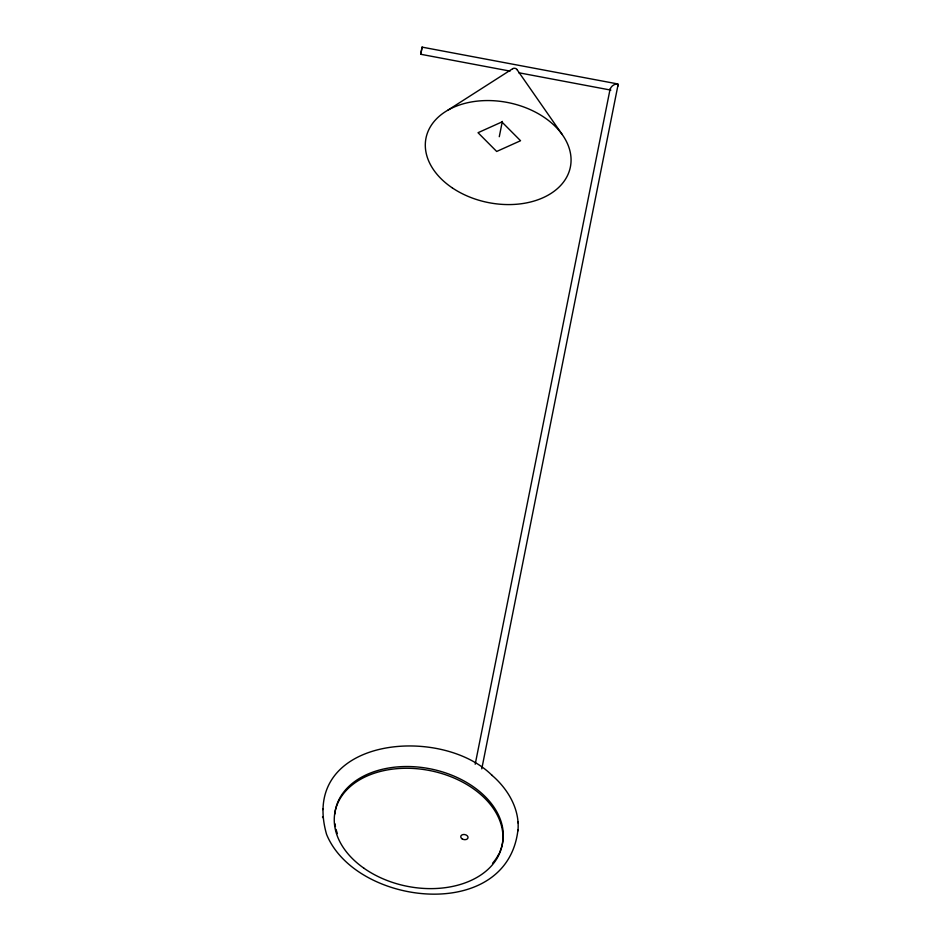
<?xml version="1.0" encoding="UTF-8"?>
<svg xmlns="http://www.w3.org/2000/svg" width="941" height="941" viewBox="0 0 941 941"><rect width="100%" height="100%" fill="white"/><g stroke="black" fill="none" stroke-linecap="round" stroke-linejoin="round"><path stroke-width="1.41" d="M517.95 829.927C507.246 923.309 355.921 906.089 326.586 834.408C298.72 737.462 440.953 724.017 492.19 775.513M517.938 830.844C520.044 809.119 507.799 788.781 491.767 775.102M322.587 817.564L322.61 816.647M322.704 809.601L322.716 808.684M518.044 822.881L518.056 821.975M610.121 89.395C610.815 86.207 614.967 83.255 618.178 84.184L481.768 768.856M510.046 71.104L420.745 54.272L422.086 47.132L617.672 83.925M499.283 136.716L502.341 121.401M475.205 764.221L610.168 88.772M420.768 54.202L422.109 47.05M618.037 86.007L618.366 85.266M447.916 110.156L512.869 68.587M518.679 72.739L610.862 90.113M516.927 69.458L562.177 134.469M512.633 68.74A2.611 1.811 11.3 0 1 517.068 69.693M334.796 814.071A85.196 58.965 11.3 0 1 434.389 769.726A85.196 58.965 11.3 0 1 499.495 852.581M498.895 853.84A85.196 58.965 11.3 0 1 492.543 863.309M337.384 833.573A85.196 58.965 11.3 0 1 336.078 829.386M335.443 826.586A85.196 58.965 11.3 0 1 334.972 823.787M501.882 121.965L478.028 132.705L496.683 151.466L520.549 140.727L501.882 121.965M452.398 187.953A73.633 50.967 11.3 0 0 570.187 167.898A73.633 50.967 11.3 0 0 471.947 101.863A73.633 50.967 11.3 0 0 452.398 187.953M462.007 838.784A3.682 2.552 11.3 0 0 467.971 837.925A3.682 2.552 11.3 0 0 463.195 834.526A3.682 2.552 11.3 0 0 462.007 838.784M363.755 868.096A85.196 58.965 11.3 0 0 501.506 847.829A85.196 58.965 11.3 0 0 390.515 769.409A85.196 58.965 11.3 0 0 363.755 868.096"/></g></svg>
